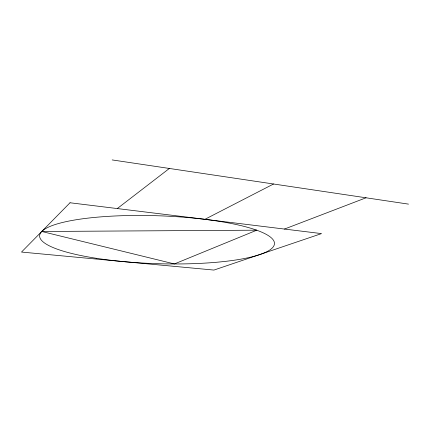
<?xml version="1.0" encoding="UTF-8"?>
<svg xmlns="http://www.w3.org/2000/svg" width="430" height="430" viewBox="0 0 430 430"><rect width="100%" height="100%" fill="white"/><g stroke="black" fill="none" stroke-linecap="round" stroke-linejoin="round"><path stroke-width="0.64" d="M117.282 208.561L169.366 168.458M204.927 219.311L273.55 183.997M284.456 229.061L366.037 197.795M112.182 159.928L408.5 204.126M70.02 202.767L21.5 252.066L213.936 270.072L321.516 233.608L70.02 202.767M256.796 230.179L174.397 263.945L41.764 231.48L256.796 230.179M96.207 258.279A117.497 23.962 1.9 0 0 274.447 243.885A117.497 23.962 1.9 0 0 100.443 216.903A117.497 23.962 1.9 0 0 96.207 258.279"/></g></svg>
